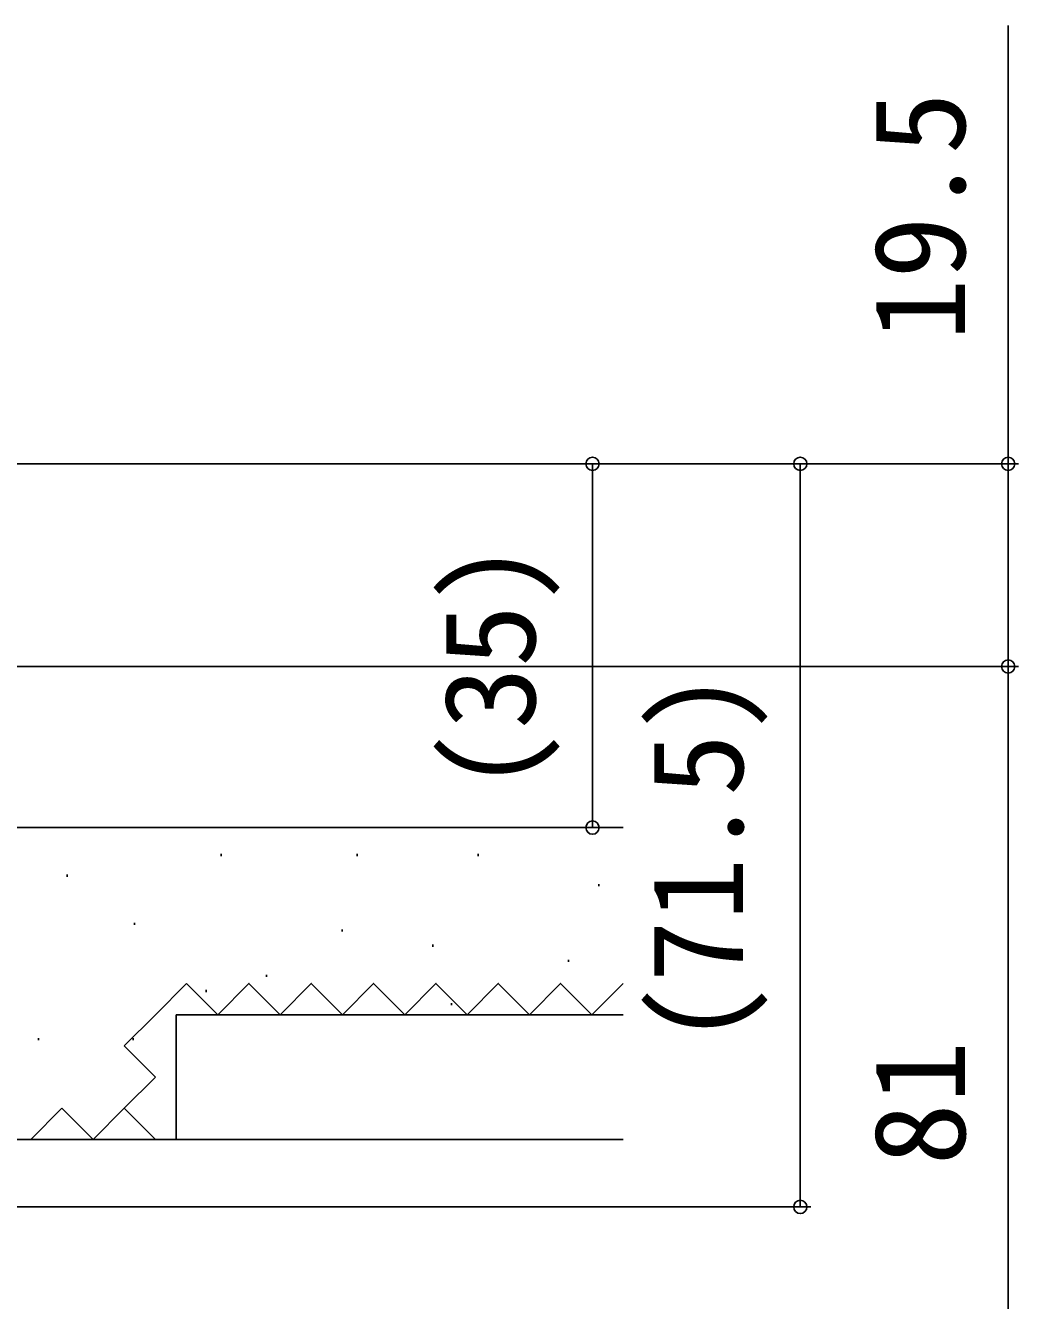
# Model space of a CAD drawing. Units: millimetres, scale not verified. Extents: x -525 to 525, y -783 to 779.
# Drawn here: x 247.8 to 343.3, y -365.1 to -242.5 of the extents above; entities that cross this region are included whole.
import ezdxf
from ezdxf.enums import TextEntityAlignment as Align

# ---------------------------------------------------------------- set-up
doc = ezdxf.new("R2010")
doc.units = ezdxf.units.MM
doc.header["$LTSCALE"] = 4
for name, color, linetype in [('0-8_YKK_D', 6, 'Continuous'), ('0-A_YSS_K', 3, 'Continuous'), ('0-B_YSS_KE', 3, 'Continuous')]:
    doc.layers.add(name, color=color, linetype=linetype)
doc.styles.add('ＭＳ ゴシック', font='')
doc.styles.get('ＭＳ ゴシック').set_extended_font_data('MS Gothic')

msp = doc.modelspace()

# ---------------------------------------------------------------- linework, layer by layer
at = {"layer": '0-8_YKK_D'}
for p, q in [((342.329, -242.451), (342.329, -284.618)), ((226.767, -284.618), (343.329, -284.618)), ((227.767, -284.618), (323.33, -284.618)), ((300.68, -284.617), (303.329, -284.617)), ((302.329, -319.618), (302.329, -284.617)), ((322.33, -284.618), (322.33, -356.117)), ((342.329, -304.117), (342.329, -284.618)), ((201.97, -304.117), (343.329, -304.117)), ((259.68, -304.117), (343.329, -304.117)), ((342.329, -304.117), (342.329, -385.117)), ((236.964, -319.618), (303.329, -319.618)), ((226.97, -356.117), (323.33, -356.117))]:
    msp.add_line(p, q, dxfattribs=at)
for centre in [(302.329, -284.617), (322.33, -284.618), (342.329, -284.618), (342.329, -304.117), (342.329, -304.117), (302.329, -319.618), (322.33, -356.117)]:
    msp.add_circle(centre, 0.637, dxfattribs=at)
at = {"layer": '0-A_YSS_K'}
for p, q in [((258.271, -319.618), (253.27, -319.617)), ((266.602, -322.154), (266.602, -322.354)), ((279.687, -322.154), (279.687, -322.354)), ((291.317, -322.154), (291.317, -322.354)), ((251.791, -324.144), (251.791, -324.344)), ((302.948, -325.062), (302.948, -325.262)), ((258.267, -328.77), (258.267, -328.97)), ((278.233, -329.423), (278.233, -329.623)), ((286.956, -330.877), (286.956, -331.077)), ((300.04, -332.331), (300.04, -332.531)), ((260.27, -337.618), (263.27, -334.618)), ((263.27, -334.618), (266.27, -337.618)), ((270.964, -333.785), (270.964, -333.985)), ((265.148, -335.239), (265.148, -335.439)), ((288.768, -336.511), (288.768, -336.711)), ((257.27, -340.618), (260.27, -337.618)), ((262.27, -349.618), (262.27, -337.618)), ((262.27, -337.618), (305.27, -337.618)), ((249.015, -339.872), (249.015, -340.072)), ((260.27, -343.618), (257.27, -340.618)), ((258.117, -339.872), (258.117, -340.072)), ((257.27, -346.618), (260.27, -343.618)), ((248.27, -349.618), (251.27, -346.618)), ((251.27, -346.618), (254.27, -349.618)), ((254.27, -349.618), (257.27, -346.618)), ((260.27, -349.618), (257.27, -346.618)), ((305.27, -349.618), (262.27, -349.618))]:
    msp.add_line(p, q, dxfattribs=at)
msp.add_lwpolyline([(266.27, -337.618), (269.27, -334.618), (272.27, -337.618), (275.27, -334.618), (278.27, -337.618), (281.27, -334.618), (284.27, -337.618), (287.27, -334.618), (290.27, -337.618), (293.27, -334.618), (296.27, -337.618), (299.27, -334.618), (302.27, -337.618), (305.27, -334.618)], dxfattribs=at)
at = {"layer": '0-B_YSS_KE'}
msp.add_line((305.27, -319.618), (230.27, -319.618), dxfattribs=at)
msp.add_lwpolyline([(305.27, -349.617), (226.27, -349.617), (226.27, -454.617), (305.27, -454.617)], dxfattribs=at)

# ---------------------------------------------------------------- texts
at = {"layer": '0-8_YKK_D', "style": 'ＭＳ ゴシック'}
for s, p in [('19.5', (340.829, -272.792)), ('(35)', (299.466, -316.129)), ('(71.5)', (319.466, -340.515)), ('81', (340.829, -352.117))]:
    msp.add_text(s, height=8.798, rotation=90, dxfattribs=at).set_placement(p, align=Align.BOTTOM_LEFT)

doc.saveas('drawing.dxf')
